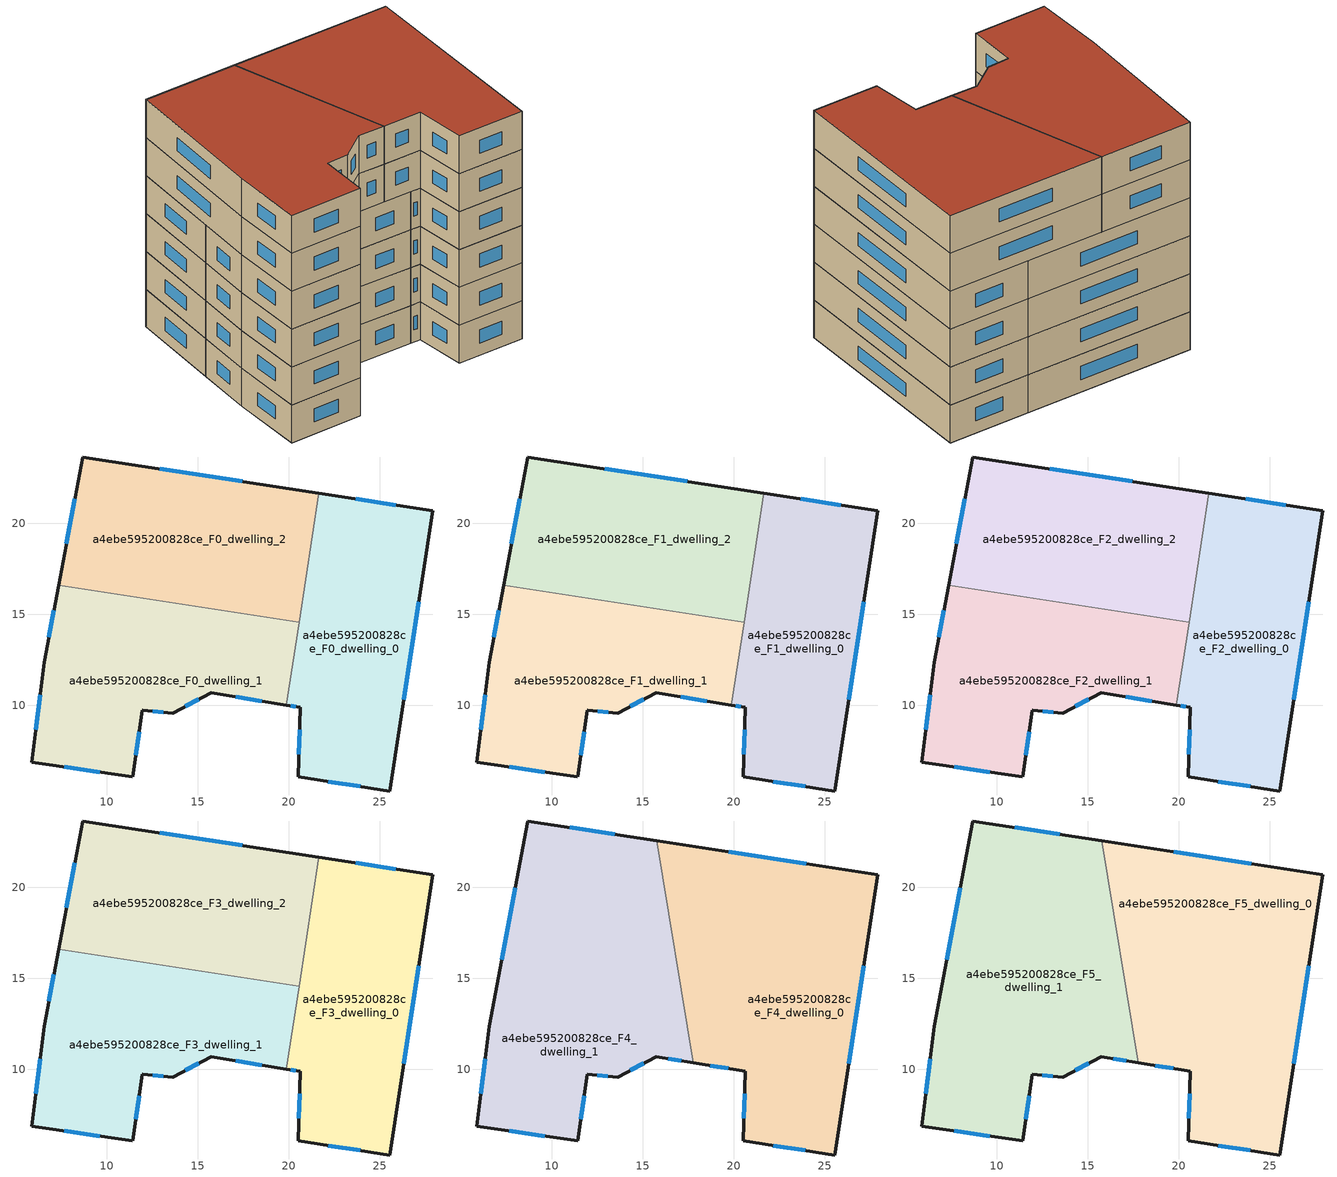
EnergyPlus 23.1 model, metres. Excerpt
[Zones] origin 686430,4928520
a4ebe595200828ce_F0_dwelling_0
 floor ground (EU_floor_Construction): 25.56,5.3 27.92,20.69 21.66,21.65 19.88,10.02 20.63,9.9 20.52,6.07 z0
 wall outside (EU_wall_Construction): 21.66,21.65 27.92,20.69 25.56,5.3 20.52,6.07 20.63,9.9 19.88,10.02 z0:3
 wall to a4ebe595200828ce_F0_dwelling_2 (EU_wall_Construction): 20.57,14.57 21.66,21.65 z0:3
 wall to a4ebe595200828ce_F0_dwelling_1 (EU_wall_Construction): 19.88,10.02 20.57,14.57 z0:3
 window (EU_Window_Construction): 20.56,7.32 20.6,8.66 / 20.39,9.94 20.12,9.98 / 23.7,21.34 25.89,21 / 27.16,15.69 26.33,10.31 / 23.92,5.55 22.16,5.82 z0.98:2.02
a4ebe595200828ce_F0_dwelling_1
 floor ground (EU_floor_Construction): 19.88,10.02 20.57,14.57 7.37,16.59 6.57,12.36 5.88,6.88 11.43,6.08 11.96,9.74 11.98,9.74 13.64,9.58 15.75,10.69 z0
 wall outside (EU_wall_Construction): 11.42,6.08 5.88,6.88 6.57,12.36 7.37,16.59 / 19.88,10.02 15.75,10.69 13.64,9.58 11.98,9.74 11.96,9.74 11.43,6.08 z0:3
 wall to a4ebe595200828ce_F0_dwelling_2 (EU_wall_Construction): 7.37,16.59 20.57,14.57 z0:3
 window (EU_Window_Construction): 13.1,9.63 12.52,9.69 / 11.79,8.55 11.61,7.27 / 9.62,6.34 7.68,6.62 / 6.11,8.66 6.35,10.58 / 6.83,13.74 7.11,15.22 / 18.54,10.24 17.09,10.47 / 15.07,10.33 14.33,9.94 z0.98:2.02
a4ebe595200828ce_F0_dwelling_2
 floor ground (EU_floor_Construction): 20.57,14.57 21.66,21.65 8.69,23.64 7.37,16.59 z0
 wall outside (EU_wall_Construction): 7.37,16.59 8.69,23.64 21.66,21.65 z0:3
 window (EU_Window_Construction): 7.8,18.89 8.26,21.35 / 12.91,22.99 17.44,22.3 z0.98:2.02
a4ebe595200828ce_F1_dwelling_0
 floor to a4ebe595200828ce_F0_dwelling_0 (EU_floor_Construction): 25.56,5.3 27.92,20.69 21.66,21.65 19.88,10.02 20.63,9.9 20.52,6.07 z3
 wall outside (EU_wall_Construction): 21.66,21.65 27.92,20.69 25.56,5.3 20.52,6.07 20.63,9.9 19.88,10.02 z3:6
 wall to a4ebe595200828ce_F1_dwelling_2 (EU_wall_Construction): 20.57,14.57 21.66,21.65 z3:6
 wall to a4ebe595200828ce_F1_dwelling_1 (EU_wall_Construction): 19.88,10.02 20.57,14.57 z3:6
 window (EU_Window_Construction): 20.56,7.32 20.6,8.66 / 20.39,9.94 20.12,9.98 / 23.7,21.34 25.89,21 / 27.16,15.69 26.33,10.31 / 23.92,5.55 22.16,5.82 z3.98:5.02
a4ebe595200828ce_F1_dwelling_1
 floor to a4ebe595200828ce_F0_dwelling_1 (EU_floor_Construction): 19.88,10.02 20.57,14.57 7.37,16.59 6.57,12.36 5.88,6.88 11.42,6.08 11.96,9.74 11.98,9.74 13.64,9.58 15.75,10.69 z3
 wall outside (EU_wall_Construction): 11.42,6.08 5.88,6.88 6.57,12.36 7.37,16.59 / 19.88,10.02 15.75,10.69 13.64,9.58 11.98,9.74 11.96,9.74 11.43,6.08 z3:6
 wall to a4ebe595200828ce_F1_dwelling_2 (EU_wall_Construction): 7.37,16.59 20.57,14.57 z3:6
 window (EU_Window_Construction): 13.1,9.63 12.52,9.69 / 11.79,8.55 11.61,7.27 / 9.62,6.34 7.68,6.62 / 6.11,8.66 6.35,10.58 / 6.83,13.74 7.11,15.22 / 18.54,10.24 17.09,10.47 / 15.07,10.33 14.33,9.94 z3.98:5.02
a4ebe595200828ce_F1_dwelling_2
 floor to a4ebe595200828ce_F0_dwelling_2 (EU_floor_Construction): 20.57,14.57 21.66,21.65 8.69,23.64 7.37,16.59 z3
 wall outside (EU_wall_Construction): 7.37,16.59 8.69,23.64 21.66,21.65 z3:6
 window (EU_Window_Construction): 7.8,18.89 8.26,21.35 / 12.91,22.99 17.44,22.3 z3.98:5.02
a4ebe595200828ce_F2_dwelling_0
 floor to a4ebe595200828ce_F1_dwelling_0 (EU_floor_Construction): 25.56,5.3 27.92,20.69 21.66,21.65 19.88,10.02 20.63,9.9 20.52,6.07 z6
 wall outside (EU_wall_Construction): 21.66,21.65 27.92,20.69 25.56,5.3 20.52,6.07 20.63,9.9 19.88,10.02 z6:9
 wall to a4ebe595200828ce_F2_dwelling_2 (EU_wall_Construction): 20.57,14.57 21.66,21.65 z6:9
 wall to a4ebe595200828ce_F2_dwelling_1 (EU_wall_Construction): 19.88,10.02 20.57,14.57 z6:9
 window (EU_Window_Construction): 20.56,7.32 20.6,8.66 / 20.39,9.94 20.12,9.98 / 23.7,21.34 25.89,21 / 27.16,15.69 26.33,10.31 / 23.92,5.55 22.16,5.82 z6.98:8.02
a4ebe595200828ce_F2_dwelling_1
 floor to a4ebe595200828ce_F1_dwelling_1 (EU_floor_Construction): 19.88,10.02 20.57,14.57 7.37,16.59 6.57,12.36 5.88,6.88 11.42,6.08 11.96,9.74 11.98,9.74 13.64,9.58 15.75,10.69 z6
 wall outside (EU_wall_Construction): 11.42,6.08 5.88,6.88 6.57,12.36 7.37,16.59 / 19.88,10.02 15.75,10.69 13.64,9.58 11.98,9.74 11.96,9.74 11.43,6.08 z6:9
 wall to a4ebe595200828ce_F2_dwelling_2 (EU_wall_Construction): 7.37,16.59 20.57,14.57 z6:9
 window (EU_Window_Construction): 13.1,9.63 12.52,9.69 / 11.79,8.55 11.61,7.27 / 9.62,6.34 7.68,6.62 / 6.11,8.66 6.35,10.58 / 6.83,13.74 7.11,15.22 / 18.54,10.24 17.09,10.47 / 15.07,10.33 14.33,9.94 z6.98:8.02
a4ebe595200828ce_F2_dwelling_2
 floor to a4ebe595200828ce_F1_dwelling_2 (EU_floor_Construction): 20.57,14.57 21.66,21.65 8.69,23.64 7.37,16.59 z6
 wall outside (EU_wall_Construction): 7.37,16.59 8.69,23.64 21.66,21.65 z6:9
 window (EU_Window_Construction): 7.8,18.89 8.26,21.35 / 12.91,22.99 17.44,22.3 z6.98:8.02
a4ebe595200828ce_F3_dwelling_0
 floor to a4ebe595200828ce_F2_dwelling_0 (EU_floor_Construction): 25.56,5.3 27.92,20.69 21.66,21.65 19.88,10.02 20.63,9.9 20.52,6.07 z9
 wall outside (EU_wall_Construction): 21.66,21.65 27.92,20.69 25.56,5.3 20.52,6.07 20.63,9.9 19.88,10.02 z9:12
 wall to a4ebe595200828ce_F3_dwelling_2 (EU_wall_Construction): 20.57,14.57 21.66,21.65 z9:12
 wall to a4ebe595200828ce_F3_dwelling_1 (EU_wall_Construction): 19.88,10.02 20.57,14.57 z9:12
 window (EU_Window_Construction): 20.56,7.32 20.6,8.66 / 20.39,9.94 20.12,9.98 / 23.7,21.34 25.89,21 / 27.16,15.69 26.33,10.31 / 23.92,5.55 22.16,5.82 z9.98:11.02
a4ebe595200828ce_F3_dwelling_1
 floor to a4ebe595200828ce_F2_dwelling_1 (EU_floor_Construction): 19.88,10.02 20.57,14.57 7.37,16.59 6.57,12.36 5.88,6.88 11.42,6.08 11.96,9.74 11.98,9.74 13.64,9.58 15.75,10.69 z9
 wall outside (EU_wall_Construction): 11.42,6.08 5.88,6.88 6.57,12.36 7.37,16.59 / 19.88,10.02 15.75,10.69 13.64,9.58 11.98,9.74 11.96,9.74 11.43,6.08 z9:12
 wall to a4ebe595200828ce_F3_dwelling_2 (EU_wall_Construction): 7.37,16.59 20.57,14.57 z9:12
 window (EU_Window_Construction): 13.1,9.63 12.52,9.69 / 11.79,8.55 11.61,7.27 / 9.62,6.34 7.68,6.62 / 6.11,8.66 6.35,10.58 / 6.83,13.74 7.11,15.22 / 18.54,10.24 17.09,10.47 / 15.07,10.33 14.33,9.94 z9.98:11.02
a4ebe595200828ce_F3_dwelling_2
 floor to a4ebe595200828ce_F2_dwelling_2 (EU_floor_Construction): 20.57,14.57 21.66,21.65 8.69,23.64 7.37,16.59 z9
 wall outside (EU_wall_Construction): 7.37,16.59 8.69,23.64 21.66,21.65 z9:12
 window (EU_Window_Construction): 7.8,18.89 8.26,21.35 / 12.91,22.99 17.44,22.3 z9.98:11.02
a4ebe595200828ce_F4_dwelling_0
 floor to a4ebe595200828ce_F3_dwelling_0 (EU_floor_Construction): 25.56,5.3 27.92,20.69 21.66,21.65 19.88,10.02 20.63,9.9 20.52,6.07 z12
 floor to a4ebe595200828ce_F3_dwelling_1 (EU_floor_Construction): 19.88,10.02 20.57,14.57 17,15.12 17.78,10.36 z12
 floor to a4ebe595200828ce_F3_dwelling_2 (EU_floor_Construction): 20.57,14.57 21.66,21.65 15.78,22.55 17,15.12 z12
 wall outside (EU_wall_Construction): 15.78,22.55 27.92,20.69 25.56,5.3 20.52,6.07 20.63,9.9 17.78,10.36 z12:15
 wall to a4ebe595200828ce_F4_dwelling_1 (EU_wall_Construction): 17.78,10.36 15.78,22.55 z12:15
 window (EU_Window_Construction): 20.56,7.32 20.6,8.66 / 19.7,10.05 18.71,10.21 / 19.73,21.95 23.98,21.3 / 27.16,15.69 26.33,10.31 / 23.92,5.55 22.16,5.82 z12.98:14.02
a4ebe595200828ce_F4_dwelling_1
 floor to a4ebe595200828ce_F3_dwelling_1 (EU_floor_Construction): 17.78,10.36 17,15.12 7.37,16.59 6.57,12.36 5.88,6.88 11.42,6.08 11.96,9.74 11.98,9.74 13.64,9.58 15.75,10.69 z12
 floor to a4ebe595200828ce_F3_dwelling_2 (EU_floor_Construction): 17,15.12 15.78,22.55 8.69,23.64 7.37,16.59 z12
 wall outside (EU_wall_Construction): 17.78,10.36 15.75,10.69 13.64,9.58 11.96,9.74 11.43,6.08 5.88,6.88 6.57,12.36 8.69,23.64 15.78,22.55 z12:15
 window (EU_Window_Construction): 15.07,10.33 14.33,9.94 / 13.1,9.63 12.51,9.69 / 11.79,8.55 11.61,7.27 / 9.63,6.34 7.69,6.62 / 6.11,8.66 6.35,10.58 / 7.26,16.03 8,19.97 / 11,23.29 13.48,22.91 / 17.12,10.47 16.41,10.58 z12.98:14.02
a4ebe595200828ce_F5_dwelling_0
 floor to a4ebe595200828ce_F4_dwelling_0 (EU_floor_Construction): 25.56,5.3 27.92,20.69 15.78,22.55 17.78,10.36 20.63,9.9 20.52,6.07 z15
 wall outside (EU_wall_Construction): 15.78,22.55 27.92,20.69 25.56,5.3 20.52,6.07 20.63,9.9 17.78,10.36 z15:18
 wall to a4ebe595200828ce_F5_dwelling_1 (EU_wall_Construction): 17.78,10.36 15.78,22.55 z15:18
 window (EU_Window_Construction): 20.56,7.32 20.6,8.66 / 19.7,10.05 18.71,10.21 / 19.73,21.95 23.98,21.3 / 27.16,15.69 26.33,10.31 / 23.92,5.55 22.16,5.82 z15.98:17.02
 roof outside (EU_roof_Construction): 27.92,20.69 25.56,5.3 20.52,6.07 20.63,9.9 17.78,10.36 15.78,22.55 z18
a4ebe595200828ce_F5_dwelling_1
 floor to a4ebe595200828ce_F4_dwelling_1 (EU_floor_Construction): 17.78,10.36 15.78,22.55 8.69,23.64 6.57,12.36 5.88,6.88 11.43,6.08 11.96,9.74 13.64,9.58 15.75,10.69 z15
 wall outside (EU_wall_Construction): 17.78,10.36 15.75,10.69 13.64,9.58 11.96,9.74 11.43,6.08 5.88,6.88 6.57,12.36 8.69,23.64 15.78,22.55 z15:18
 window (EU_Window_Construction): 15.07,10.33 14.33,9.94 / 13.1,9.63 12.51,9.69 / 11.79,8.55 11.61,7.27 / 9.63,6.34 7.69,6.62 / 6.11,8.66 6.35,10.58 / 7.26,16.03 8,19.97 / 11,23.29 13.48,22.91 / 17.12,10.47 16.41,10.58 z15.98:17.02
 roof outside (EU_roof_Construction): 15.78,22.55 17.78,10.36 15.75,10.69 13.64,9.58 11.96,9.74 11.43,6.08 5.88,6.88 6.57,12.36 8.69,23.64 z18
[Building]
EU S2 Campaign: North Axis=0; Terrain=City; Solar Distribution=FullExterior
[Site:Location]
Bologna: Latitude=44.5; Longitude=11.25; Time Zone=1; Elevation=37
[SizingPeriod:WeatherFileDays]
AnnualSizingPeriod: Begin Month=1; Begin Day of Month=1; End Month=12; End Day of Month=31; Day of Week for Start Day=Monday; Use Weather File Daylight Saving Period=No; Use Weather File Rain and Snow Indicators=No
[MATERIAL]
EU_InternalMass_Material: Roughness=MediumRough; Thickness=0.1; Conductivity=1; Density=1800; Specific Heat=900; Thermal Absorptance=0.9; Solar Absorptance=0.7; Visible Absorptance=0.7
[MATERIAL:NOMASS] Roughness=MediumRough; Thermal Absorptance=0.9; Solar Absorptance=0.7; Visible Absorptance=0.7
Name | Thermal Resistance
EU_wall_NoMass | 0.905828
EU_roof_NoMass | 0.37593
EU_floor_NoMass | 0.67114
[WINDOWMATERIAL:SIMPLEGLAZINGSYSTEM]
EU_Window_SimpleGlazing: UFactor=4.52486; Solar Heat Gain Coefficient=0.85; Visible Transmittance=0.85
[CONSTRUCTION]
EU_wall_Construction: EU_wall_NoMass
EU_roof_Construction: EU_roof_NoMass
EU_floor_Construction: EU_floor_NoMass
EU_InternalMass_Construction: EU_InternalMass_Material
EU_Window_Construction: EU_Window_SimpleGlazing
[ZONE] Type=1; Multiplier=1; Ceiling Height=autocalculate; Floor Area=autocalculate; Part of Total Floor Area=Yes
Name | Volume
a4ebe595200828ce_F0_dwelling_0; a4ebe595200828ce_F1_dwelling_0; a4ebe595200828ce_F2_dwelling_0; a4ebe595200828ce_F3_dwelling_0 | 284.588
a4ebe595200828ce_F4_dwelling_0; a4ebe595200828ce_F5_dwelling_0 | 426.858
a4ebe595200828ce_F0_dwelling_1 | 284.561
a4ebe595200828ce_F1_dwelling_1; a4ebe595200828ce_F2_dwelling_1; a4ebe595200828ce_F3_dwelling_1 | 284.514
a4ebe595200828ce_F4_dwelling_1; a4ebe595200828ce_F5_dwelling_1 | 426.848
a4ebe595200828ce_F0_dwelling_2; a4ebe595200828ce_F1_dwelling_2; a4ebe595200828ce_F2_dwelling_2; a4ebe595200828ce_F3_dwelling_2 | 284.552
[INTERNALMASS] Construction=EU_InternalMass_Construction
Name | Zone or ZoneList | Surface Area
a4ebe595200828ce_F0_dwelling_0_EU_InternalMass | a4ebe595200828ce_F0_dwelling_0 | 94.8633
a4ebe595200828ce_F0_dwelling_1_EU_InternalMass | a4ebe595200828ce_F0_dwelling_1 | 94.8549
a4ebe595200828ce_F0_dwelling_2_EU_InternalMass | a4ebe595200828ce_F0_dwelling_2 | 94.8501
a4ebe595200828ce_F1_dwelling_0_EU_InternalMass | a4ebe595200828ce_F1_dwelling_0 | 94.8633
a4ebe595200828ce_F1_dwelling_1_EU_InternalMass | a4ebe595200828ce_F1_dwelling_1 | 94.8549
a4ebe595200828ce_F1_dwelling_2_EU_InternalMass | a4ebe595200828ce_F1_dwelling_2 | 94.8501
a4ebe595200828ce_F2_dwelling_0_EU_InternalMass | a4ebe595200828ce_F2_dwelling_0 | 94.8633
a4ebe595200828ce_F2_dwelling_1_EU_InternalMass | a4ebe595200828ce_F2_dwelling_1 | 94.8549
a4ebe595200828ce_F2_dwelling_2_EU_InternalMass | a4ebe595200828ce_F2_dwelling_2 | 94.8501
a4ebe595200828ce_F3_dwelling_0_EU_InternalMass | a4ebe595200828ce_F3_dwelling_0 | 94.8633
a4ebe595200828ce_F3_dwelling_1_EU_InternalMass | a4ebe595200828ce_F3_dwelling_1 | 94.8549
a4ebe595200828ce_F3_dwelling_2_EU_InternalMass | a4ebe595200828ce_F3_dwelling_2 | 94.8501
a4ebe595200828ce_F4_dwelling_0_EU_InternalMass | a4ebe595200828ce_F4_dwelling_0 | 142.286
a4ebe595200828ce_F4_dwelling_1_EU_InternalMass | a4ebe595200828ce_F4_dwelling_1 | 142.283
a4ebe595200828ce_F5_dwelling_0_EU_InternalMass | a4ebe595200828ce_F5_dwelling_0 | 142.286
a4ebe595200828ce_F5_dwelling_1_EU_InternalMass | a4ebe595200828ce_F5_dwelling_1 | 142.283
[OTHEREQUIPMENT] Fuel Type=Electricity; Design Level Calculation Method=Watts/Area; Power per Zone Floor Area=1; Fraction Latent=0; Fraction Radiant=0; Fraction Lost=0; Carbon Dioxide Generation Rate=0; EndUse Subcategory=EU_Step8_InternalGains
Name | Zone or ZoneList or Space or SpaceList | Schedule
EU_Step8_InternalGain_a4ebe595200828ce_F0_dwelling_0_f000 | a4ebe595200828ce_F0_dwelling_0 | EU_Step8_GainSchedule_a4ebe595200828ce_F0_dwelling_0_f000
EU_Step8_InternalGain_a4ebe595200828ce_F0_dwelling_1_f000 | a4ebe595200828ce_F0_dwelling_1 | EU_Step8_GainSchedule_a4ebe595200828ce_F0_dwelling_1_f000
EU_Step8_InternalGain_a4ebe595200828ce_F0_dwelling_2_f000 | a4ebe595200828ce_F0_dwelling_2 | EU_Step8_GainSchedule_a4ebe595200828ce_F0_dwelling_2_f000
EU_Step8_InternalGain_a4ebe595200828ce_F1_dwelling_0_f000 | a4ebe595200828ce_F1_dwelling_0 | EU_Step8_GainSchedule_a4ebe595200828ce_F1_dwelling_0_f000
EU_Step8_InternalGain_a4ebe595200828ce_F1_dwelling_1_f000 | a4ebe595200828ce_F1_dwelling_1 | EU_Step8_GainSchedule_a4ebe595200828ce_F1_dwelling_1_f000
EU_Step8_InternalGain_a4ebe595200828ce_F1_dwelling_2_f000 | a4ebe595200828ce_F1_dwelling_2 | EU_Step8_GainSchedule_a4ebe595200828ce_F1_dwelling_2_f000
EU_Step8_InternalGain_a4ebe595200828ce_F2_dwelling_0_f000 | a4ebe595200828ce_F2_dwelling_0 | EU_Step8_GainSchedule_a4ebe595200828ce_F2_dwelling_0_f000
EU_Step8_InternalGain_a4ebe595200828ce_F2_dwelling_1_f000 | a4ebe595200828ce_F2_dwelling_1 | EU_Step8_GainSchedule_a4ebe595200828ce_F2_dwelling_1_f000
EU_Step8_InternalGain_a4ebe595200828ce_F2_dwelling_2_f000 | a4ebe595200828ce_F2_dwelling_2 | EU_Step8_GainSchedule_a4ebe595200828ce_F2_dwelling_2_f000
EU_Step8_InternalGain_a4ebe595200828ce_F3_dwelling_0_f000 | a4ebe595200828ce_F3_dwelling_0 | EU_Step8_GainSchedule_a4ebe595200828ce_F3_dwelling_0_f000
EU_Step8_InternalGain_a4ebe595200828ce_F3_dwelling_1_f000 | a4ebe595200828ce_F3_dwelling_1 | EU_Step8_GainSchedule_a4ebe595200828ce_F3_dwelling_1_f000
EU_Step8_InternalGain_a4ebe595200828ce_F3_dwelling_2_f000 | a4ebe595200828ce_F3_dwelling_2 | EU_Step8_GainSchedule_a4ebe595200828ce_F3_dwelling_2_f000
EU_Step8_InternalGain_a4ebe595200828ce_F4_dwelling_0_f000 | a4ebe595200828ce_F4_dwelling_0 | EU_Step8_GainSchedule_a4ebe595200828ce_F4_dwelling_0_f000
EU_Step8_InternalGain_a4ebe595200828ce_F4_dwelling_1_f000 | a4ebe595200828ce_F4_dwelling_1 | EU_Step8_GainSchedule_a4ebe595200828ce_F4_dwelling_1_f000
EU_Step8_InternalGain_a4ebe595200828ce_F5_dwelling_0_f000 | a4ebe595200828ce_F5_dwelling_0 | EU_Step8_GainSchedule_a4ebe595200828ce_F5_dwelling_0_f000
EU_Step8_InternalGain_a4ebe595200828ce_F5_dwelling_1_f000 | a4ebe595200828ce_F5_dwelling_1 | EU_Step8_GainSchedule_a4ebe595200828ce_F5_dwelling_1_f000
[ZONEVENTILATION:DESIGNFLOWRATE] Schedule=EU_AlwaysOn; Design Flow Rate Calculation Method=AirChanges/Hour; Air Changes per Hour=0.73129; Ventilation Type=Natural; Fan Pressure Rise=0; Fan Total Efficiency=1; Constant Term Coefficient=1; Temperature Term Coefficient=0; Velocity Term Coefficient=0; Velocity Squared Term Coefficient=0; Minimum Indoor Temperature=-100; Maximum Indoor Temperature=100; Delta Temperature=-100; Minimum Outdoor Temperature=-100; Maximum Outdoor Temperature=100; Maximum Wind Speed=40
Name | Zone or ZoneList or Space or SpaceList
EU_ConstantAir_a4ebe595200828ce_F0_dwelling_0 | a4ebe595200828ce_F0_dwelling_0
EU_ConstantAir_a4ebe595200828ce_F0_dwelling_1 | a4ebe595200828ce_F0_dwelling_1
EU_ConstantAir_a4ebe595200828ce_F0_dwelling_2 | a4ebe595200828ce_F0_dwelling_2
EU_ConstantAir_a4ebe595200828ce_F1_dwelling_0 | a4ebe595200828ce_F1_dwelling_0
EU_ConstantAir_a4ebe595200828ce_F1_dwelling_1 | a4ebe595200828ce_F1_dwelling_1
EU_ConstantAir_a4ebe595200828ce_F1_dwelling_2 | a4ebe595200828ce_F1_dwelling_2
EU_ConstantAir_a4ebe595200828ce_F2_dwelling_0 | a4ebe595200828ce_F2_dwelling_0
EU_ConstantAir_a4ebe595200828ce_F2_dwelling_1 | a4ebe595200828ce_F2_dwelling_1
EU_ConstantAir_a4ebe595200828ce_F2_dwelling_2 | a4ebe595200828ce_F2_dwelling_2
EU_ConstantAir_a4ebe595200828ce_F3_dwelling_0 | a4ebe595200828ce_F3_dwelling_0
EU_ConstantAir_a4ebe595200828ce_F3_dwelling_1 | a4ebe595200828ce_F3_dwelling_1
EU_ConstantAir_a4ebe595200828ce_F3_dwelling_2 | a4ebe595200828ce_F3_dwelling_2
EU_ConstantAir_a4ebe595200828ce_F4_dwelling_0 | a4ebe595200828ce_F4_dwelling_0
EU_ConstantAir_a4ebe595200828ce_F4_dwelling_1 | a4ebe595200828ce_F4_dwelling_1
EU_ConstantAir_a4ebe595200828ce_F5_dwelling_0 | a4ebe595200828ce_F5_dwelling_0
EU_ConstantAir_a4ebe595200828ce_F5_dwelling_1 | a4ebe595200828ce_F5_dwelling_1
[HVACTEMPLATE:THERMOSTAT] Constant Heating Setpoint=20; Constant Cooling Setpoint=50
EU_HeatOnly_a4ebe595200828ce_F0_dwelling_0; EU_HeatOnly_a4ebe595200828ce_F0_dwelling_1; EU_HeatOnly_a4ebe595200828ce_F0_dwelling_2; EU_HeatOnly_a4ebe595200828ce_F1_dwelling_0; EU_HeatOnly_a4ebe595200828ce_F1_dwelling_1; EU_HeatOnly_a4ebe595200828ce_F1_dwelling_2; EU_HeatOnly_a4ebe595200828ce_F2_dwelling_0; EU_HeatOnly_a4ebe595200828ce_F2_dwelling_1; EU_HeatOnly_a4ebe595200828ce_F2_dwelling_2; EU_HeatOnly_a4ebe595200828ce_F3_dwelling_0; EU_HeatOnly_a4ebe595200828ce_F3_dwelling_1; EU_HeatOnly_a4ebe595200828ce_F3_dwelling_2; EU_HeatOnly_a4ebe595200828ce_F4_dwelling_0; EU_HeatOnly_a4ebe595200828ce_F4_dwelling_1; EU_HeatOnly_a4ebe595200828ce_F5_dwelling_0; EU_HeatOnly_a4ebe595200828ce_F5_dwelling_1
[HVACTEMPLATE:ZONE:IDEALLOADSAIRSYSTEM] System Availability Schedule=EU_AlwaysOn; Maximum Heating Supply Air Temperature=50; Minimum Cooling Supply Air Temperature=13; Maximum Heating Supply Air Humidity Ratio=0.0156; Minimum Cooling Supply Air Humidity Ratio=0.0077; Heating Limit=NoLimit; Cooling Limit=NoLimit; Heating Availability Schedule=EU_AlwaysOn; Cooling Availability Schedule=EU_CoolingOff; Dehumidification Control Type=ConstantSensibleHeatRatio; Cooling Sensible Heat Ratio=0.7; Dehumidification Setpoint=60; Humidification Control Type=None; Humidification Setpoint=30; Outdoor Air Method=None; Outdoor Air Flow Rate per Person=0.00944; Outdoor Air Flow Rate per Zone Floor Area=0; Outdoor Air Flow Rate per Zone=0; Demand Controlled Ventilation Type=None; Outdoor Air Economizer Type=NoEconomizer; Heat Recovery Type=None; Sensible Heat Recovery Effectiveness=0.7; Latent Heat Recovery Effectiveness=0.65
Name | Template Thermostat
a4ebe595200828ce_F0_dwelling_0 | EU_HeatOnly_a4ebe595200828ce_F0_dwelling_0
a4ebe595200828ce_F0_dwelling_1 | EU_HeatOnly_a4ebe595200828ce_F0_dwelling_1
a4ebe595200828ce_F0_dwelling_2 | EU_HeatOnly_a4ebe595200828ce_F0_dwelling_2
a4ebe595200828ce_F1_dwelling_0 | EU_HeatOnly_a4ebe595200828ce_F1_dwelling_0
a4ebe595200828ce_F1_dwelling_1 | EU_HeatOnly_a4ebe595200828ce_F1_dwelling_1
a4ebe595200828ce_F1_dwelling_2 | EU_HeatOnly_a4ebe595200828ce_F1_dwelling_2
a4ebe595200828ce_F2_dwelling_0 | EU_HeatOnly_a4ebe595200828ce_F2_dwelling_0
a4ebe595200828ce_F2_dwelling_1 | EU_HeatOnly_a4ebe595200828ce_F2_dwelling_1
a4ebe595200828ce_F2_dwelling_2 | EU_HeatOnly_a4ebe595200828ce_F2_dwelling_2
a4ebe595200828ce_F3_dwelling_0 | EU_HeatOnly_a4ebe595200828ce_F3_dwelling_0
a4ebe595200828ce_F3_dwelling_1 | EU_HeatOnly_a4ebe595200828ce_F3_dwelling_1
a4ebe595200828ce_F3_dwelling_2 | EU_HeatOnly_a4ebe595200828ce_F3_dwelling_2
a4ebe595200828ce_F4_dwelling_0 | EU_HeatOnly_a4ebe595200828ce_F4_dwelling_0
a4ebe595200828ce_F4_dwelling_1 | EU_HeatOnly_a4ebe595200828ce_F4_dwelling_1
a4ebe595200828ce_F5_dwelling_0 | EU_HeatOnly_a4ebe595200828ce_F5_dwelling_0
a4ebe595200828ce_F5_dwelling_1 | EU_HeatOnly_a4ebe595200828ce_F5_dwelling_1
[SIZING:ZONE] Zone Cooling Design Supply Air Temperature Input Method=SupplyAirTemperature; Zone Cooling Design Supply Air Temperature=13; Zone Heating Design Supply Air Temperature Input Method=SupplyAirTemperature; Zone Heating Design Supply Air Temperature=50; Zone Cooling Design Supply Air Humidity Ratio=0.008; Zone Heating Design Supply Air Humidity Ratio=0.008; Cooling Design Air Flow Method=DesignDay; Cooling Design Air Flow Rate=0; Cooling Minimum Air Flow per Zone Floor Area=0.000762; Cooling Minimum Air Flow=0; Cooling Minimum Air Flow Fraction=0.2; Heating Design Air Flow Method=DesignDay; Heating Design Air Flow Rate=0; Heating Maximum Air Flow per Zone Floor Area=0.002032; Heating Maximum Air Flow=0.141576; Heating Maximum Air Flow Fraction=0.3; Account for Dedicated Outdoor Air System=No; Dedicated Outdoor Air System Control Strategy=NeutralSupplyAir; Dedicated Outdoor Air Low Setpoint Temperature for Design=autosize; Dedicated Outdoor Air High Setpoint Temperature for Design=autosize; Zone Load Sizing Method=Sensible Load Only No Latent Load; Zone Latent Cooling Design Supply Air Humidity Ratio Input Method=HumidityRatioDifference; Zone Cooling Design Supply Air Humidity Ratio Difference=0.005; Zone Latent Heating Design Supply Air Humidity Ratio Input Method=HumidityRatioDifference; Zone Humidification Design Supply Air Humidity Ratio Difference=0.005
a4ebe595200828ce_F0_dwelling_0; a4ebe595200828ce_F0_dwelling_1; a4ebe595200828ce_F0_dwelling_2; a4ebe595200828ce_F1_dwelling_0; a4ebe595200828ce_F1_dwelling_1; a4ebe595200828ce_F1_dwelling_2; a4ebe595200828ce_F2_dwelling_0; a4ebe595200828ce_F2_dwelling_1; a4ebe595200828ce_F2_dwelling_2; a4ebe595200828ce_F3_dwelling_0; a4ebe595200828ce_F3_dwelling_1; a4ebe595200828ce_F3_dwelling_2; a4ebe595200828ce_F4_dwelling_0; a4ebe595200828ce_F4_dwelling_1; a4ebe595200828ce_F5_dwelling_0; a4ebe595200828ce_F5_dwelling_1
[SCHEDULE:CONSTANT]
Name | Hourly Value
EU_AlwaysOn | 1
EU_CoolingOff | 0
[SCHEDULE:FILE] Column Number=1; Rows to Skip at Top=0; Number of Hours of Data=8760; Column Separator=Comma; Interpolate to Timestep=No; Minutes per Item=60; Adjust Schedule for Daylight Savings=Yes
Name | File
EU_Step8_GainSchedule_a4ebe595200828ce_F0_dwelling_0_f000 | ../../schedules/a4ebe595200828ce/a4ebe595200828ce_F0_dwelling_0_f000_gain.csv
EU_Step8_GainSchedule_a4ebe595200828ce_F0_dwelling_1_f000 | ../../schedules/a4ebe595200828ce/a4ebe595200828ce_F0_dwelling_1_f000_gain.csv
EU_Step8_GainSchedule_a4ebe595200828ce_F0_dwelling_2_f000 | ../../schedules/a4ebe595200828ce/a4ebe595200828ce_F0_dwelling_2_f000_gain.csv
EU_Step8_GainSchedule_a4ebe595200828ce_F1_dwelling_0_f000 | ../../schedules/a4ebe595200828ce/a4ebe595200828ce_F1_dwelling_0_f000_gain.csv
EU_Step8_GainSchedule_a4ebe595200828ce_F1_dwelling_1_f000 | ../../schedules/a4ebe595200828ce/a4ebe595200828ce_F1_dwelling_1_f000_gain.csv
EU_Step8_GainSchedule_a4ebe595200828ce_F1_dwelling_2_f000 | ../../schedules/a4ebe595200828ce/a4ebe595200828ce_F1_dwelling_2_f000_gain.csv
EU_Step8_GainSchedule_a4ebe595200828ce_F2_dwelling_0_f000 | ../../schedules/a4ebe595200828ce/a4ebe595200828ce_F2_dwelling_0_f000_gain.csv
EU_Step8_GainSchedule_a4ebe595200828ce_F2_dwelling_1_f000 | ../../schedules/a4ebe595200828ce/a4ebe595200828ce_F2_dwelling_1_f000_gain.csv
EU_Step8_GainSchedule_a4ebe595200828ce_F2_dwelling_2_f000 | ../../schedules/a4ebe595200828ce/a4ebe595200828ce_F2_dwelling_2_f000_gain.csv
EU_Step8_GainSchedule_a4ebe595200828ce_F3_dwelling_0_f000 | ../../schedules/a4ebe595200828ce/a4ebe595200828ce_F3_dwelling_0_f000_gain.csv
EU_Step8_GainSchedule_a4ebe595200828ce_F3_dwelling_1_f000 | ../../schedules/a4ebe595200828ce/a4ebe595200828ce_F3_dwelling_1_f000_gain.csv
EU_Step8_GainSchedule_a4ebe595200828ce_F3_dwelling_2_f000 | ../../schedules/a4ebe595200828ce/a4ebe595200828ce_F3_dwelling_2_f000_gain.csv
EU_Step8_GainSchedule_a4ebe595200828ce_F4_dwelling_0_f000 | ../../schedules/a4ebe595200828ce/a4ebe595200828ce_F4_dwelling_0_f000_gain.csv
EU_Step8_GainSchedule_a4ebe595200828ce_F4_dwelling_1_f000 | ../../schedules/a4ebe595200828ce/a4ebe595200828ce_F4_dwelling_1_f000_gain.csv
EU_Step8_GainSchedule_a4ebe595200828ce_F5_dwelling_0_f000 | ../../schedules/a4ebe595200828ce/a4ebe595200828ce_F5_dwelling_0_f000_gain.csv
EU_Step8_GainSchedule_a4ebe595200828ce_F5_dwelling_1_f000 | ../../schedules/a4ebe595200828ce/a4ebe595200828ce_F5_dwelling_1_f000_gain.csv
